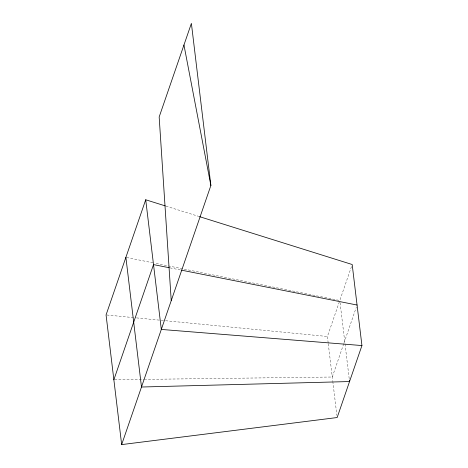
<?xml version="1.0" encoding="UTF-8"?>
<svg xmlns="http://www.w3.org/2000/svg" width="468" height="468" viewBox="0 0 468 468"><rect width="100%" height="100%" fill="white"/><g stroke="black" fill="none" stroke-linecap="round" stroke-linejoin="round"><path stroke-width="0.35" stroke-dasharray="2.34 1.75" d="M328.185 343.003L327.407 336.492L339.563 301.187M351.486 266.555L339.797 300.503L154.51 263.121M343.734 343.746L332.28 377.015L145.273 379.373M343.968 343.062L356.359 307.078M114.596 379.759L144.542 379.378M106.792 314.999L135.819 317.83M136.545 317.901L160.495 320.235M161.22 320.305L164.847 320.656M165.573 320.726L327.407 336.492M170.001 267.877L180.753 270.013M126.606 257.494L153.791 262.981M165.947 206.113L198.73 216.391M340.055 302.679L344.928 343.196M345.015 343.921L349.28 379.378M328.273 343.728L332.713 380.636M332.801 381.356L336.89 415.368"/><path stroke-width="0.7" d="M165.251 205.897L145.718 199.772L106.066 314.929L121.662 444.6L337.153 417.538L361.934 345.56L352.188 264.519L199.426 216.614M113.864 379.764L153.516 264.601L169.281 267.737M121.662 444.6L210.881 185.486L191.389 23.4L159.167 116.971L171.229 300.649M361.934 345.56L161.314 329.437L145.718 199.772M181.467 270.159L357.061 305.037M183.953 44.992L210.881 185.486M349.368 380.104L349.543 381.549L141.488 387.018L125.892 257.347"/></g></svg>
